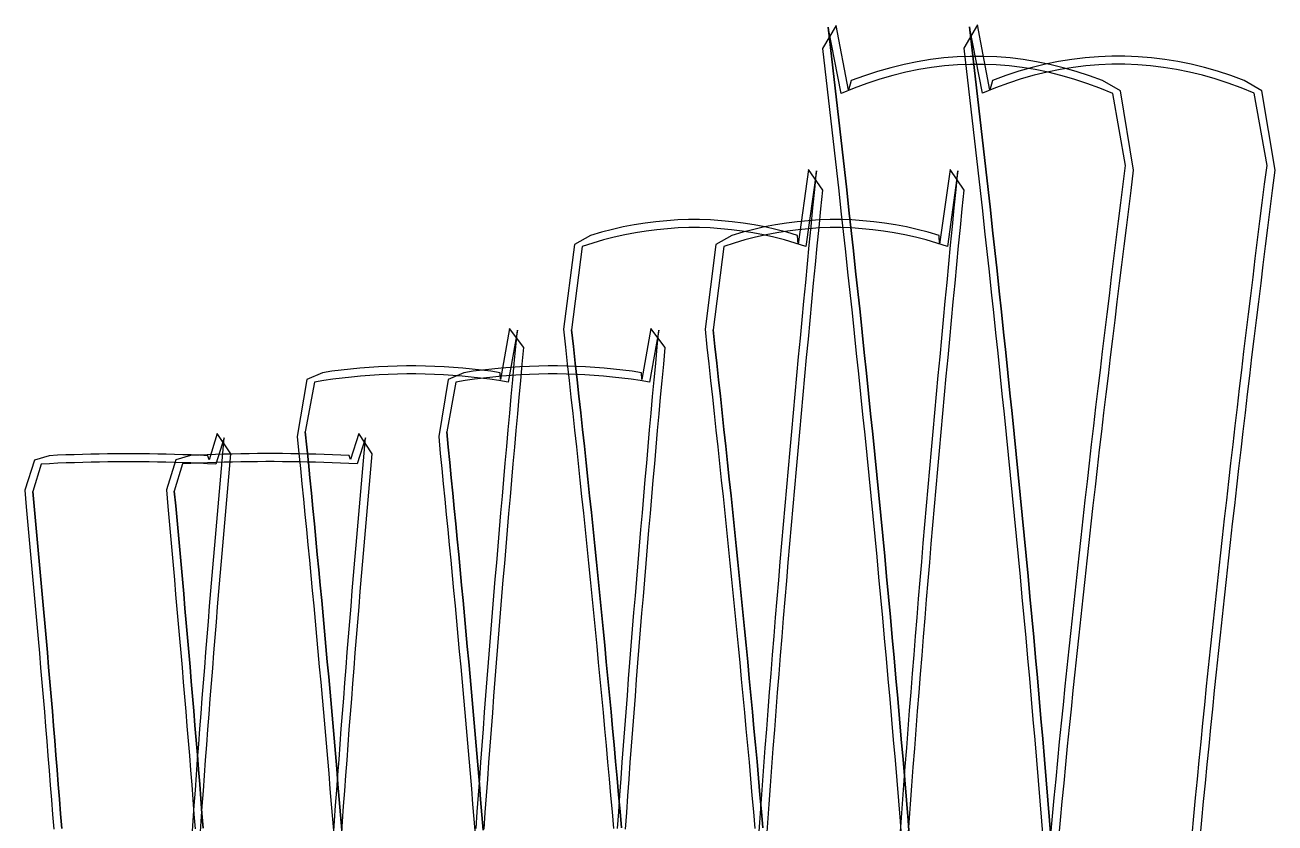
# Model space of a CAD drawing. Header units: millimetres. Extents: x -34 to 1522, y 40 to 2232.
# Drawn here: x -34 to 1522, y 1238 to 2232 of the extents above; entities that cross this region are included whole.
import ezdxf

# ---------------------------------------------------------------- set-up
doc = ezdxf.new("R2010")
doc.units = ezdxf.units.MM
for name, color, linetype in [('1_BOUNDARY', 7, 'Continuous'), ('2_SEW', 3, 'Continuous'), ('3_SEAM_EDGE', 5, 'Continuous')]:
    doc.layers.add(name, color=color, linetype=linetype)

msp = doc.modelspace()

# ---------------------------------------------------------------- linework, layer by layer
at = {"layer": '1_BOUNDARY'}
for points in [[(1252.904, 1218.758), (1255.048, 1241.808), (1257.225, 1264.858), (1259.433, 1287.909), (1261.673, 1310.96), (1263.941, 1334.011), (1266.239, 1357.063), (1268.565, 1380.115), (1270.919, 1403.167), (1273.3, 1426.22), (1275.706, 1449.273), (1278.138, 1472.326), (1280.596, 1495.38), (1283.078, 1518.434), (1285.584, 1541.487), (1288.114, 1564.541), (1290.667, 1587.595), (1293.243, 1610.65), (1295.841, 1633.705), (1298.46, 1656.76), (1301.1, 1679.814), (1303.763, 1702.869), (1306.446, 1725.925), (1309.149, 1748.979), (1311.873, 1772.035), (1314.616, 1795.09), (1317.379, 1818.146), (1320.161, 1841.202), (1322.963, 1864.258), (1325.783, 1887.314), (1328.621, 1910.37), (1331.477, 1933.427), (1334.351, 1956.483), (1337.243, 1979.54), (1340.152, 2002.596), (1343.079, 2025.653), (1346.043, 2051.07), (1329.555, 2149.798), (1307.519, 2162.706), (1291.086, 2168.728), (1274.64, 2174.085), (1258.182, 2178.776), (1241.714, 2182.8), (1225.234, 2186.155), (1208.747, 2188.841), (1192.253, 2190.856), (1175.754, 2192.199), (1159.251, 2192.871), (1142.749, 2192.871), (1126.246, 2192.199), (1109.747, 2190.856), (1093.253, 2188.841), (1076.766, 2186.155), (1060.286, 2182.8), (1043.818, 2178.776), (1027.36, 2174.085), (1010.914, 2168.728), (994.481, 2162.706), (991.199, 2150.731), (975.642, 2231.495), (958.907, 2202.766), (961.835, 2177.439), (964.744, 2152.112), (967.636, 2126.786), (970.51, 2101.46), (973.367, 2076.134), (976.205, 2050.808), (979.025, 2025.481), (981.826, 2000.155), (984.608, 1974.83), (987.372, 1949.504), (990.115, 1924.179), (992.839, 1898.853), (995.542, 1873.528), (998.225, 1848.202), (1000.888, 1822.877), (1003.529, 1797.553), (1006.149, 1772.227), (1008.747, 1746.903), (1011.323, 1721.578), (1013.876, 1696.254), (1016.406, 1670.931), (1018.912, 1645.606), (1021.394, 1620.282), (1023.852, 1594.959), (1026.284, 1569.636), (1028.691, 1544.313), (1031.072, 1518.989), (1033.426, 1493.667), (1035.752, 1468.345), (1038.05, 1443.023), (1040.319, 1417.701), (1042.559, 1392.379), (1044.767, 1367.058), (1046.944, 1341.738), (1049.089, 1316.418), (1051.199, 1291.098), (1053.275, 1265.778), (1055.315, 1240.459), (1057.316, 1215.142)], [(1428.904, 1218.758), (1431.048, 1241.808), (1433.225, 1264.858), (1435.433, 1287.909), (1437.673, 1310.96), (1439.941, 1334.011), (1442.239, 1357.063), (1444.565, 1380.115), (1446.919, 1403.167), (1449.3, 1426.22), (1451.706, 1449.273), (1454.138, 1472.326), (1456.596, 1495.38), (1459.078, 1518.434), (1461.584, 1541.487), (1464.114, 1564.541), (1466.667, 1587.595), (1469.243, 1610.65), (1471.841, 1633.705), (1474.46, 1656.76), (1477.1, 1679.814), (1479.763, 1702.869), (1482.446, 1725.925), (1485.149, 1748.979), (1487.873, 1772.035), (1490.616, 1795.09), (1493.379, 1818.146), (1496.161, 1841.202), (1498.963, 1864.258), (1501.783, 1887.314), (1504.621, 1910.37), (1507.477, 1933.427), (1510.351, 1956.483), (1513.243, 1979.54), (1516.152, 2002.596), (1519.079, 2025.653), (1522.044, 2051.068), (1505.557, 2150.022), (1483.519, 2162.936), (1467.086, 2168.958), (1450.64, 2174.315), (1434.182, 2179.006), (1417.714, 2183.03), (1401.234, 2186.385), (1384.747, 2189.071), (1368.253, 2191.086), (1351.754, 2192.429), (1335.251, 2193.101), (1318.749, 2193.101), (1302.246, 2192.429), (1285.747, 2191.086), (1269.253, 2189.071), (1252.766, 2186.385), (1236.286, 2183.03), (1219.818, 2179.006), (1203.36, 2174.315), (1186.914, 2168.958), (1170.481, 2162.936), (1167.203, 2150.951), (1151.644, 2231.947), (1134.907, 2203.22), (1137.835, 2177.888), (1140.744, 2152.555), (1143.636, 2127.223), (1146.51, 2101.891), (1149.367, 2076.559), (1152.205, 2051.227), (1155.025, 2025.895), (1157.826, 2000.564), (1160.608, 1975.232), (1163.372, 1949.901), (1166.115, 1924.569), (1168.839, 1899.238), (1171.542, 1873.907), (1174.225, 1848.576), (1176.888, 1823.245), (1179.529, 1797.914), (1182.149, 1772.584), (1184.747, 1747.253), (1187.323, 1721.922), (1189.876, 1696.592), (1192.406, 1671.262), (1194.912, 1645.932), (1197.394, 1620.602), (1199.852, 1595.273), (1202.284, 1569.944), (1204.691, 1544.615), (1207.072, 1519.286), (1209.426, 1493.958), (1211.752, 1468.63), (1214.05, 1443.302), (1216.319, 1417.974), (1218.559, 1392.647), (1220.767, 1367.321), (1222.944, 1341.994), (1225.089, 1316.668), (1227.199, 1291.342), (1229.275, 1266.017), (1231.315, 1240.693), (1233.316, 1215.369)], [(889.166, 1215.163), (890.8, 1238.334), (892.462, 1261.506), (894.151, 1284.678), (895.866, 1307.85), (897.607, 1331.023), (899.374, 1354.196), (901.163, 1377.37), (902.976, 1400.544), (904.812, 1423.718), (906.67, 1446.892), (908.55, 1470.066), (910.45, 1493.241), (912.371, 1516.417), (914.313, 1539.591), (916.273, 1562.767), (918.253, 1585.943), (920.253, 1609.118), (922.27, 1632.294), (924.306, 1655.469), (926.36, 1678.646), (928.431, 1701.822), (930.519, 1724.998), (932.624, 1748.175), (934.746, 1771.352), (936.884, 1794.528), (939.038, 1817.705), (941.208, 1840.881), (943.394, 1864.059), (945.595, 1887.236), (947.811, 1910.413), (950.042, 1933.591), (952.287, 1956.769), (954.547, 1979.945), (956.822, 2003.123), (959.111, 2026.3), (941.58, 2051.992), (928.612, 1958.984), (927.867, 1969.983), (914.325, 1973.9), (900.775, 1977.384), (887.22, 1980.433), (873.657, 1983.047), (860.09, 1985.227), (846.52, 1986.971), (832.945, 1988.28), (819.367, 1989.152), (805.79, 1989.589), (792.21, 1989.589), (778.633, 1989.152), (765.055, 1988.28), (751.48, 1986.971), (737.91, 1985.227), (724.343, 1983.047), (710.78, 1980.433), (697.225, 1977.384), (683.675, 1973.9), (670.133, 1969.983), (650.084, 1958.545), (636.576, 1853.353), (638.901, 1830.694), (641.19, 1810.023), (643.465, 1789.353), (645.725, 1768.683), (647.97, 1748.012), (650.2, 1727.342), (652.417, 1706.671), (654.618, 1686.001), (656.803, 1665.331), (658.973, 1644.661), (661.126, 1623.991), (663.265, 1603.322), (665.387, 1582.652), (667.491, 1561.983), (669.579, 1541.314), (671.65, 1520.644), (673.704, 1499.976), (675.74, 1479.307), (677.757, 1458.638), (679.756, 1437.97), (681.736, 1417.302), (683.696, 1396.633), (685.637, 1375.966), (687.558, 1355.297), (689.459, 1334.63), (691.339, 1313.964), (693.196, 1293.296), (695.032, 1272.63), (696.845, 1251.964), (698.634, 1231.297)], [(1065.166, 1215.163), (1066.8, 1238.334), (1068.462, 1261.506), (1070.151, 1284.678), (1071.866, 1307.85), (1073.607, 1331.023), (1075.374, 1354.196), (1077.163, 1377.37), (1078.976, 1400.544), (1080.812, 1423.718), (1082.67, 1446.892), (1084.55, 1470.066), (1086.45, 1493.241), (1088.371, 1516.417), (1090.313, 1539.591), (1092.273, 1562.767), (1094.253, 1585.943), (1096.253, 1609.118), (1098.27, 1632.294), (1100.306, 1655.469), (1102.36, 1678.646), (1104.431, 1701.822), (1106.519, 1724.998), (1108.624, 1748.175), (1110.746, 1771.352), (1112.884, 1794.528), (1115.038, 1817.705), (1117.208, 1840.881), (1119.394, 1864.059), (1121.595, 1887.236), (1123.811, 1910.413), (1126.042, 1933.591), (1128.287, 1956.769), (1130.547, 1979.945), (1132.822, 2003.123), (1135.111, 2026.3), (1117.58, 2051.992), (1104.612, 1958.984), (1103.867, 1969.983), (1090.325, 1973.9), (1076.775, 1977.384), (1063.22, 1980.433), (1049.657, 1983.047), (1036.09, 1985.227), (1022.52, 1986.971), (1008.945, 1988.28), (995.367, 1989.152), (981.79, 1989.589), (968.21, 1989.589), (954.633, 1989.152), (941.055, 1988.28), (927.48, 1986.971), (913.91, 1985.227), (900.343, 1983.047), (886.78, 1980.433), (873.225, 1977.384), (859.675, 1973.9), (846.133, 1969.983), (826.084, 1958.545), (812.576, 1853.353), (814.901, 1830.694), (817.19, 1810.023), (819.465, 1789.353), (821.725, 1768.683), (823.97, 1748.012), (826.2, 1727.342), (828.417, 1706.671), (830.618, 1686.001), (832.803, 1665.331), (834.973, 1644.661), (837.126, 1623.991), (839.265, 1603.322), (841.387, 1582.652), (843.491, 1561.983), (845.579, 1541.314), (847.65, 1520.644), (849.704, 1499.976), (851.74, 1479.307), (853.757, 1458.638), (855.756, 1437.97), (857.736, 1417.302), (859.696, 1396.633), (861.637, 1375.966), (863.558, 1355.297), (865.459, 1334.63), (867.339, 1313.964), (869.196, 1293.296), (871.032, 1272.63), (872.845, 1251.964), (874.634, 1231.297)], [(537.614, 1230.745), (539.075, 1251.42), (540.557, 1272.095), (542.06, 1292.77), (543.584, 1313.445), (545.127, 1334.121), (546.688, 1354.797), (548.269, 1375.473), (549.868, 1396.15), (551.483, 1416.827), (553.118, 1437.503), (554.768, 1458.18), (556.435, 1478.857), (558.119, 1499.535), (559.817, 1520.212), (561.532, 1540.89), (563.262, 1561.568), (565.007, 1582.246), (566.767, 1602.924), (568.541, 1623.602), (570.33, 1644.28), (572.132, 1664.958), (573.948, 1685.637), (575.779, 1706.315), (577.621, 1726.994), (579.478, 1747.673), (581.347, 1768.352), (583.23, 1789.031), (585.124, 1809.71), (587.03, 1830.389), (569.221, 1854.116), (558.121, 1790.708), (557.54, 1799.001), (545.907, 1800.675), (534.272, 1802.163), (522.638, 1803.464), (511.003, 1804.581), (499.367, 1805.511), (487.731, 1806.255), (476.094, 1806.814), (464.456, 1807.186), (452.819, 1807.372), (441.181, 1807.372), (429.544, 1807.186), (417.906, 1806.814), (406.269, 1806.255), (394.633, 1805.511), (382.997, 1804.581), (371.362, 1803.464), (359.728, 1802.163), (348.093, 1800.675), (336.46, 1799.001), (316.975, 1790.372), (305.066, 1719.608), (306.977, 1698.527), (308.884, 1679.538), (310.778, 1660.548), (312.66, 1641.56), (314.53, 1622.571), (316.386, 1603.583), (318.228, 1584.593), (320.059, 1565.605), (321.875, 1546.616), (323.677, 1527.629), (325.466, 1508.64), (327.24, 1489.653), (328.999, 1470.664), (330.745, 1451.677), (332.474, 1432.689), (334.189, 1413.702), (335.887, 1394.714), (337.571, 1375.727), (339.238, 1356.74), (340.888, 1337.753), (342.522, 1318.766), (344.138, 1299.781), (345.737, 1280.794), (347.317, 1261.809), (348.878, 1242.822), (350.421, 1223.837)], [(713.614, 1230.745), (715.075, 1251.42), (716.557, 1272.095), (718.06, 1292.77), (719.584, 1313.445), (721.127, 1334.121), (722.688, 1354.797), (724.269, 1375.473), (725.868, 1396.15), (727.483, 1416.827), (729.118, 1437.503), (730.768, 1458.18), (732.435, 1478.857), (734.119, 1499.535), (735.817, 1520.212), (737.532, 1540.89), (739.262, 1561.568), (741.007, 1582.246), (742.767, 1602.924), (744.541, 1623.602), (746.33, 1644.28), (748.132, 1664.958), (749.948, 1685.637), (751.779, 1706.315), (753.621, 1726.994), (755.478, 1747.673), (757.347, 1768.352), (759.23, 1789.031), (761.124, 1809.71), (763.03, 1830.389), (745.221, 1854.116), (734.121, 1790.708), (733.54, 1799.001), (721.907, 1800.675), (710.272, 1802.163), (698.638, 1803.464), (687.003, 1804.581), (675.367, 1805.511), (663.731, 1806.255), (652.094, 1806.814), (640.456, 1807.186), (628.819, 1807.372), (617.181, 1807.372), (605.544, 1807.186), (593.906, 1806.814), (582.269, 1806.255), (570.633, 1805.511), (558.997, 1804.581), (547.362, 1803.464), (535.728, 1802.163), (524.093, 1800.675), (512.46, 1799.001), (492.975, 1790.372), (481.066, 1719.608), (482.977, 1698.527), (484.884, 1679.538), (486.778, 1660.548), (488.66, 1641.56), (490.53, 1622.571), (492.386, 1603.583), (494.228, 1584.593), (496.059, 1565.605), (497.875, 1546.616), (499.677, 1527.629), (501.466, 1508.64), (503.24, 1489.653), (504.999, 1470.664), (506.745, 1451.677), (508.474, 1432.689), (510.189, 1413.702), (511.887, 1394.714), (513.571, 1375.727), (515.238, 1356.74), (516.888, 1337.753), (518.522, 1318.766), (520.138, 1299.781), (521.737, 1280.794), (523.317, 1261.809), (524.878, 1242.822), (526.421, 1223.837)], [(184.052, 1221.021), (185.398, 1240.1), (186.762, 1259.18), (188.145, 1278.26), (189.543, 1297.341), (190.958, 1316.421), (192.39, 1335.502), (193.837, 1354.582), (195.3, 1373.664), (196.778, 1392.745), (198.27, 1411.826), (199.778, 1430.908), (201.299, 1449.99), (202.834, 1469.071), (204.384, 1488.154), (205.945, 1507.236), (207.522, 1526.318), (209.11, 1545.401), (210.711, 1564.484), (212.324, 1583.566), (213.951, 1602.649), (215.588, 1621.732), (217.239, 1640.814), (218.9, 1659.898), (220.574, 1678.981), (222.258, 1698.064), (205.516, 1723.34), (195.219, 1690.506), (193.78, 1695.634), (183.382, 1696.109), (172.984, 1696.53), (162.586, 1696.9), (152.188, 1697.215), (141.791, 1697.478), (131.392, 1697.689), (120.995, 1697.847), (110.597, 1697.953), (100.2, 1698.006), (89.8, 1698.006), (79.403, 1697.953), (69.005, 1697.847), (58.608, 1697.689), (48.209, 1697.478), (37.812, 1697.215), (27.414, 1696.9), (17.016, 1696.53), (6.618, 1696.109), (-3.78, 1695.634), (-22.228, 1690.256), (-33.859, 1652.687), (-32.254, 1631.891), (-30.57, 1613.656), (-28.896, 1595.42), (-27.235, 1577.186), (-25.585, 1558.951), (-23.947, 1540.717), (-22.321, 1522.482), (-20.707, 1504.247), (-19.107, 1486.013), (-17.519, 1467.778), (-15.942, 1449.545), (-14.381, 1431.311), (-12.831, 1413.076), (-11.296, 1394.843), (-9.775, 1376.609), (-8.267, 1358.376), (-6.775, 1340.143), (-5.298, 1321.909), (-3.834, 1303.676), (-2.387, 1285.444), (-0.956, 1267.212), (0.46, 1248.98), (1.858, 1230.747)], [(360.052, 1221.021), (361.398, 1240.1), (362.762, 1259.18), (364.145, 1278.26), (365.543, 1297.341), (366.958, 1316.421), (368.39, 1335.502), (369.837, 1354.582), (371.3, 1373.664), (372.778, 1392.745), (374.27, 1411.826), (375.778, 1430.908), (377.299, 1449.99), (378.834, 1469.071), (380.384, 1488.154), (381.945, 1507.236), (383.522, 1526.318), (385.11, 1545.401), (386.711, 1564.484), (388.324, 1583.566), (389.951, 1602.649), (391.588, 1621.732), (393.239, 1640.814), (394.9, 1659.898), (396.574, 1678.981), (398.258, 1698.064), (381.556, 1723.404), (371.237, 1690.763), (369.78, 1695.864), (359.382, 1696.339), (348.984, 1696.76), (338.586, 1697.13), (328.188, 1697.445), (317.791, 1697.708), (307.392, 1697.919), (296.995, 1698.077), (286.597, 1698.183), (276.2, 1698.236), (265.8, 1698.236), (255.403, 1698.183), (245.005, 1698.077), (234.608, 1697.919), (224.209, 1697.708), (213.812, 1697.445), (203.414, 1697.13), (193.016, 1696.76), (182.618, 1696.339), (172.22, 1695.864), (153.788, 1690.511), (142.142, 1653.154), (143.746, 1632.345), (145.43, 1614.104), (147.104, 1595.864), (148.765, 1577.623), (150.415, 1559.382), (152.053, 1541.142), (153.679, 1522.901), (155.293, 1504.661), (156.893, 1486.421), (158.481, 1468.181), (160.058, 1449.941), (161.619, 1431.701), (163.169, 1413.461), (164.704, 1395.222), (166.225, 1376.983), (167.733, 1358.743), (169.225, 1340.505), (170.702, 1322.265), (172.166, 1304.027), (173.613, 1285.787), (175.044, 1267.549), (176.46, 1249.311), (177.858, 1231.073)]]:
    msp.add_lwpolyline(points, dxfattribs=at)
at = {"layer": '2_SEW'}
for points in [[(1242.946, 1223.4735), (1245.092, 1246.6257), (1247.27, 1269.778), (1249.479, 1292.9303), (1251.72, 1316.0826), (1253.99, 1339.2349), (1256.289, 1362.3871), (1258.616, 1385.5394), (1260.971, 1408.6917), (1263.353, 1431.8441), (1265.761, 1454.9963), (1268.194, 1478.1486), (1270.653, 1501.3009), (1273.136, 1524.4532), (1275.643, 1547.6055), (1278.174, 1570.7578), (1280.728, 1593.9101), (1283.305, 1617.0624), (1285.904, 1640.2147), (1288.524, 1663.367), (1291.166, 1686.5191), (1293.83, 1709.6714), (1296.514, 1732.8237), (1299.218, 1755.975), (1301.943, 1779.1274), (1304.687, 1802.2797), (1307.451, 1825.432), (1310.234, 1848.5843), (1313.036, 1871.7366), (1315.857, 1894.8888), (1318.696, 1918.0411), (1321.553, 1941.1934), (1324.428, 1964.3457), (1327.321, 1987.4979), (1330.231, 2010.6502), (1333.159, 2033.8025), (1336.103, 2056.9548), (1320.007, 2146.825), (1303.911, 2153.379), (1287.815, 2159.278), (1271.719, 2164.521), (1255.623, 2169.109), (1239.528, 2173.042), (1223.432, 2176.319), (1207.336, 2178.941), (1191.24, 2180.907), (1175.144, 2182.218), (1159.048, 2182.873), (1142.952, 2182.873), (1126.856, 2182.218), (1110.76, 2180.907), (1094.664, 2178.941), (1078.568, 2176.319), (1062.472, 2173.042), (1046.377, 2169.109), (1030.281, 2164.521), (1014.185, 2159.278), (998.089, 2153.379), (981.993, 2146.825), (965.897, 2229.25), (968.841, 2203.917), (971.769, 2178.584), (974.679, 2153.25), (977.572, 2127.917), (980.447, 2102.584), (983.304, 2077.251), (986.143, 2051.918), (988.964, 2026.584), (991.766, 2001.251), (994.549, 1975.918), (997.313, 1950.585), (1000.057, 1925.252), (1002.782, 1899.918), (1005.486, 1874.585), (1008.17, 1849.252), (1010.834, 1823.919), (1013.476, 1798.586), (1016.096, 1773.252), (1018.695, 1747.919), (1021.272, 1722.586), (1023.826, 1697.253), (1026.357, 1671.92), (1028.864, 1646.586), (1031.347, 1621.253), (1033.806, 1595.92), (1036.239, 1570.587), (1038.647, 1545.254), (1041.029, 1519.92), (1043.384, 1494.587), (1045.711, 1469.254), (1048.01, 1443.921), (1050.28, 1418.588), (1052.521, 1393.254), (1054.73, 1367.921), (1056.908, 1342.588), (1059.054, 1317.255), (1061.165, 1291.922), (1063.242, 1266.588), (1065.283, 1241.255), (1067.286, 1215.922)], [(1418.946, 1223.4735), (1421.092, 1246.6257), (1423.27, 1269.778), (1425.479, 1292.9303), (1427.72, 1316.0826), (1429.99, 1339.2349), (1432.289, 1362.3871), (1434.616, 1385.5394), (1436.971, 1408.6917), (1439.353, 1431.8441), (1441.761, 1454.9963), (1444.194, 1478.1486), (1446.653, 1501.3009), (1449.136, 1524.4532), (1451.643, 1547.6055), (1454.174, 1570.7578), (1456.728, 1593.9101), (1459.305, 1617.0624), (1461.904, 1640.2147), (1464.524, 1663.367), (1467.166, 1686.5191), (1469.83, 1709.6714), (1472.514, 1732.8237), (1475.218, 1755.975), (1477.943, 1779.1274), (1480.687, 1802.2797), (1483.451, 1825.432), (1486.234, 1848.5843), (1489.036, 1871.7366), (1491.857, 1894.8888), (1494.696, 1918.0411), (1497.553, 1941.1934), (1500.428, 1964.3457), (1503.321, 1987.4979), (1506.231, 2010.6502), (1509.159, 2033.8025), (1512.103, 2056.9548), (1496.007, 2147.055), (1479.911, 2153.609), (1463.815, 2159.508), (1447.719, 2164.751), (1431.623, 2169.339), (1415.528, 2173.272), (1399.432, 2176.549), (1383.336, 2179.171), (1367.24, 2181.137), (1351.144, 2182.448), (1335.048, 2183.103), (1318.952, 2183.103), (1302.856, 2182.448), (1286.76, 2181.137), (1270.664, 2179.171), (1254.568, 2176.549), (1238.472, 2173.272), (1222.377, 2169.339), (1206.281, 2164.751), (1190.185, 2159.508), (1174.089, 2153.609), (1157.993, 2147.055), (1141.897, 2229.7117), (1144.841, 2204.3727), (1147.769, 2179.0337), (1150.679, 2153.6947), (1153.572, 2128.3556), (1156.447, 2103.0166), (1159.304, 2077.6776), (1162.143, 2052.3386), (1164.964, 2026.9996), (1167.766, 2001.6605), (1170.549, 1976.3215), (1173.313, 1950.9825), (1176.057, 1925.6435), (1178.782, 1900.3044), (1181.486, 1874.9654), (1184.17, 1849.6264), (1186.834, 1824.2874), (1189.476, 1798.9484), (1192.096, 1773.6093), (1194.695, 1748.2703), (1197.272, 1722.9303), (1199.826, 1697.5913), (1202.357, 1672.2522), (1204.864, 1646.9132), (1207.347, 1621.5742), (1209.806, 1596.2352), (1212.239, 1570.8962), (1214.647, 1545.5571), (1217.029, 1520.2181), (1219.384, 1494.8791), (1221.711, 1469.5401), (1224.01, 1444.2011), (1226.28, 1418.862), (1228.521, 1393.523), (1230.73, 1368.184), (1232.908, 1342.845), (1235.054, 1317.5059), (1237.165, 1292.1669), (1239.242, 1266.8279), (1241.283, 1241.4889), (1243.286, 1216.1499)], [(879.19, 1215.86), (880.825, 1239.043), (882.488, 1262.227), (884.178, 1285.411), (885.894, 1308.594), (887.636, 1331.778), (889.403, 1354.961), (891.193, 1378.145), (893.007, 1401.329), (894.844, 1424.512), (896.702, 1447.696), (898.583, 1470.879), (900.484, 1494.063), (902.406, 1517.247), (904.348, 1540.43), (906.309, 1563.614), (908.29, 1586.798), (910.29, 1609.981), (912.308, 1633.165), (914.345, 1656.348), (916.399, 1679.532), (918.471, 1702.716), (920.56, 1725.899), (922.665, 1749.083), (924.788, 1772.267), (926.927, 1795.45), (929.081, 1818.634), (931.252, 1841.817), (933.438, 1865.001), (935.64, 1888.185), (937.857, 1911.368), (940.088, 1934.552), (942.334, 1957.736), (944.595, 1980.919), (946.87, 2004.103), (949.16, 2027.286), (951.463, 2050.47), (938.205, 1956.159), (924.947, 1960.419), (911.69, 1964.253), (898.432, 1967.662), (885.175, 1970.644), (871.917, 1973.2), (858.659, 1975.33), (845.402, 1977.034), (832.144, 1978.312), (818.886, 1979.164), (805.629, 1979.59), (792.371, 1979.59), (779.114, 1979.164), (765.856, 1978.312), (752.598, 1977.034), (739.341, 1975.33), (726.083, 1973.2), (712.825, 1970.644), (699.568, 1967.662), (686.31, 1964.253), (673.053, 1960.419), (659.795, 1956.159), (646.537, 1852.3123), (648.84, 1831.6374), (651.13, 1810.9614), (653.405, 1790.2865), (655.666, 1769.6115), (657.912, 1748.9356), (660.143, 1728.2607), (662.36, 1707.5858), (664.562, 1686.9098), (666.748, 1666.2348), (668.919, 1645.5589), (671.073, 1624.8839), (673.212, 1604.209), (675.335, 1583.5331), (677.44, 1562.8582), (679.529, 1542.1832), (681.601, 1521.5073), (683.655, 1500.8323), (685.692, 1480.1574), (687.71, 1459.4814), (689.71, 1438.8065), (691.691, 1418.1316), (693.652, 1397.4556), (695.594, 1376.7807), (697.516, 1356.1047), (699.417, 1335.4298), (701.298, 1314.7548), (703.156, 1294.079), (704.993, 1273.404), (706.807, 1252.729), (708.597, 1232.0531)], [(1055.19, 1215.86), (1056.825, 1239.043), (1058.488, 1262.227), (1060.178, 1285.411), (1061.894, 1308.594), (1063.636, 1331.778), (1065.403, 1354.961), (1067.193, 1378.145), (1069.007, 1401.329), (1070.844, 1424.512), (1072.702, 1447.696), (1074.583, 1470.879), (1076.484, 1494.063), (1078.406, 1517.247), (1080.348, 1540.43), (1082.309, 1563.614), (1084.29, 1586.798), (1086.29, 1609.981), (1088.308, 1633.165), (1090.345, 1656.348), (1092.399, 1679.532), (1094.471, 1702.716), (1096.56, 1725.899), (1098.665, 1749.083), (1100.788, 1772.267), (1102.927, 1795.45), (1105.081, 1818.634), (1107.252, 1841.817), (1109.438, 1865.001), (1111.64, 1888.185), (1113.857, 1911.368), (1116.088, 1934.552), (1118.334, 1957.736), (1120.595, 1980.919), (1122.87, 2004.103), (1125.16, 2027.286), (1127.463, 2050.47), (1114.205, 1956.159), (1100.947, 1960.419), (1087.69, 1964.253), (1074.432, 1967.662), (1061.175, 1970.644), (1047.917, 1973.2), (1034.659, 1975.33), (1021.402, 1977.034), (1008.144, 1978.312), (994.886, 1979.164), (981.629, 1979.59), (968.371, 1979.59), (955.114, 1979.164), (941.856, 1978.312), (928.598, 1977.034), (915.341, 1975.33), (902.083, 1973.2), (888.825, 1970.644), (875.568, 1967.662), (862.31, 1964.253), (849.053, 1960.419), (835.795, 1956.159), (822.537, 1852.3123), (824.84, 1831.6374), (827.13, 1810.9614), (829.405, 1790.2865), (831.666, 1769.6115), (833.912, 1748.9356), (836.143, 1728.2607), (838.36, 1707.5858), (840.562, 1686.9098), (842.748, 1666.2348), (844.919, 1645.5589), (847.073, 1624.8839), (849.212, 1604.209), (851.335, 1583.5331), (853.44, 1562.8582), (855.529, 1542.1832), (857.601, 1521.5073), (859.655, 1500.8323), (861.692, 1480.1574), (863.71, 1459.4814), (865.71, 1438.8065), (867.691, 1418.1316), (869.652, 1397.4556), (871.594, 1376.7807), (873.516, 1356.1047), (875.417, 1335.4298), (877.298, 1314.7548), (879.156, 1294.079), (880.993, 1273.404), (882.807, 1252.729), (884.597, 1232.0531)], [(527.638, 1231.445), (529.1, 1252.13), (530.583, 1272.815), (532.087, 1293.5), (533.611, 1314.185), (535.155, 1334.87), (536.717, 1355.555), (538.298, 1376.24), (539.898, 1396.925), (541.514, 1417.61), (543.149, 1438.295), (544.8, 1458.98), (546.468, 1479.665), (548.152, 1500.35), (549.851, 1521.035), (551.567, 1541.72), (553.297, 1562.405), (555.043, 1583.09), (556.803, 1603.775), (558.578, 1624.46), (560.367, 1645.145), (562.17, 1665.83), (563.987, 1686.515), (565.818, 1707.2), (567.661, 1727.885), (569.518, 1748.57), (571.388, 1769.255), (573.271, 1789.94), (575.166, 1810.625), (577.073, 1831.31), (578.993, 1851.995), (567.515, 1787.279), (556.038, 1789.114), (544.56, 1790.766), (533.082, 1792.234), (521.605, 1793.518), (510.127, 1794.619), (498.649, 1795.537), (487.172, 1796.271), (475.694, 1796.822), (464.216, 1797.189), (452.739, 1797.372), (441.261, 1797.372), (429.784, 1797.189), (418.306, 1796.822), (406.828, 1796.271), (395.351, 1795.537), (383.873, 1794.619), (372.395, 1793.518), (360.918, 1792.234), (349.44, 1790.766), (337.962, 1789.114), (326.485, 1787.279), (315.007, 1725.3648), (316.927, 1706.2822), (318.834, 1687.2006), (320.729, 1668.118), (322.612, 1649.0363), (324.482, 1629.9538), (326.339, 1610.8722), (328.182, 1591.7896), (330.013, 1572.708), (331.83, 1553.6254), (333.633, 1534.5438), (335.422, 1515.4613), (337.197, 1496.3798), (338.957, 1477.2972), (340.703, 1458.2156), (342.433, 1439.133), (344.149, 1420.0515), (345.848, 1400.9689), (347.532, 1381.8873), (349.2, 1362.8047), (350.851, 1343.7231), (352.486, 1324.6406), (354.102, 1305.559), (355.702, 1286.4764), (357.283, 1267.3948), (358.845, 1248.3122), (360.389, 1229.2307)], [(703.638, 1231.445), (705.1, 1252.13), (706.583, 1272.815), (708.087, 1293.5), (709.611, 1314.185), (711.155, 1334.87), (712.717, 1355.555), (714.298, 1376.24), (715.898, 1396.925), (717.514, 1417.61), (719.149, 1438.295), (720.8, 1458.98), (722.468, 1479.665), (724.152, 1500.35), (725.851, 1521.035), (727.567, 1541.72), (729.297, 1562.405), (731.043, 1583.09), (732.803, 1603.775), (734.578, 1624.46), (736.367, 1645.145), (738.17, 1665.83), (739.987, 1686.515), (741.818, 1707.2), (743.661, 1727.885), (745.518, 1748.57), (747.388, 1769.255), (749.271, 1789.94), (751.166, 1810.625), (753.073, 1831.31), (754.993, 1851.995), (743.515, 1787.279), (732.038, 1789.114), (720.56, 1790.766), (709.082, 1792.234), (697.605, 1793.518), (686.127, 1794.619), (674.649, 1795.537), (663.172, 1796.271), (651.694, 1796.822), (640.216, 1797.189), (628.739, 1797.372), (617.261, 1797.372), (605.784, 1797.189), (594.306, 1796.822), (582.828, 1796.271), (571.351, 1795.537), (559.873, 1794.619), (548.395, 1793.518), (536.918, 1792.234), (525.44, 1790.766), (513.962, 1789.114), (502.485, 1787.279), (491.007, 1725.3648), (492.927, 1706.2822), (494.834, 1687.2006), (496.729, 1668.118), (498.612, 1649.0363), (500.482, 1629.9538), (502.339, 1610.8722), (504.182, 1591.7896), (506.013, 1572.708), (507.83, 1553.6254), (509.633, 1534.5438), (511.422, 1515.4613), (513.197, 1496.3798), (514.957, 1477.2972), (516.703, 1458.2156), (518.433, 1439.133), (520.149, 1420.0515), (521.848, 1400.9689), (523.532, 1381.8873), (525.2, 1362.8047), (526.851, 1343.7231), (528.486, 1324.6406), (530.102, 1305.559), (531.702, 1286.4764), (533.283, 1267.3948), (534.845, 1248.3122), (536.389, 1229.2307)], [(174.076, 1221.72), (175.423, 1240.809), (176.788, 1259.898), (178.171, 1278.987), (179.57, 1298.076), (180.986, 1317.165), (182.418, 1336.254), (183.866, 1355.343), (185.33, 1374.432), (186.808, 1393.521), (188.301, 1412.61), (189.809, 1431.699), (191.331, 1450.788), (192.867, 1469.877), (194.417, 1488.966), (195.979, 1508.055), (197.556, 1527.144), (199.145, 1546.234), (200.746, 1565.323), (202.36, 1584.412), (203.987, 1603.501), (205.625, 1622.59), (207.276, 1641.679), (208.938, 1660.768), (210.612, 1679.857), (212.297, 1698.946), (213.993, 1718.035), (203.646, 1685.122), (193.299, 1685.646), (182.952, 1686.118), (172.604, 1686.537), (162.257, 1686.905), (151.91, 1687.219), (141.563, 1687.481), (131.215, 1687.691), (120.868, 1687.848), (110.521, 1687.953), (100.174, 1688.006), (89.826, 1688.006), (79.479, 1687.953), (69.132, 1687.848), (58.785, 1687.691), (48.437, 1687.481), (38.09, 1687.219), (27.743, 1686.905), (17.396, 1686.537), (7.048, 1686.118), (-3.299, 1685.646), (-13.646, 1685.122), (-23.993, 1651.055), (-22.297, 1632.814), (-20.612, 1614.573), (-18.938, 1596.331), (-17.276, 1578.09), (-15.625, 1559.849), (-13.987, 1541.608), (-12.36, 1523.367), (-10.746, 1505.125), (-9.145, 1486.884), (-7.556, 1468.643), (-5.979, 1450.402), (-4.417, 1432.161), (-2.867, 1413.919), (-1.331, 1395.678), (0.191, 1377.437), (1.699, 1359.196), (3.192, 1340.955), (4.67, 1322.713), (6.134, 1304.472), (7.582, 1286.231), (9.014, 1267.99), (10.43, 1249.749), (11.829, 1231.507)], [(350.076, 1221.72), (351.423, 1240.809), (352.788, 1259.898), (354.171, 1278.987), (355.57, 1298.076), (356.986, 1317.165), (358.418, 1336.254), (359.866, 1355.343), (361.33, 1374.432), (362.808, 1393.521), (364.301, 1412.61), (365.809, 1431.699), (367.331, 1450.788), (368.867, 1469.877), (370.417, 1488.966), (371.979, 1508.055), (373.556, 1527.144), (375.145, 1546.234), (376.746, 1565.323), (378.36, 1584.412), (379.987, 1603.501), (381.625, 1622.59), (383.276, 1641.679), (384.938, 1660.768), (386.612, 1679.857), (388.297, 1698.946), (389.993, 1718.035), (379.646, 1685.352), (369.299, 1685.876), (358.952, 1686.348), (348.604, 1686.767), (338.257, 1687.135), (327.91, 1687.449), (317.563, 1687.711), (307.215, 1687.921), (296.868, 1688.078), (286.521, 1688.183), (276.174, 1688.236), (265.826, 1688.236), (255.479, 1688.183), (245.132, 1688.078), (234.785, 1687.921), (224.437, 1687.711), (214.09, 1687.449), (203.743, 1687.135), (193.396, 1686.767), (183.048, 1686.348), (172.701, 1685.876), (162.354, 1685.352), (152.007, 1651.5163), (153.703, 1633.2693), (155.388, 1615.0223), (157.062, 1596.7753), (158.724, 1578.5283), (160.375, 1560.2813), (162.013, 1542.0342), (163.64, 1523.7872), (165.254, 1505.5402), (166.855, 1487.2932), (168.444, 1469.0462), (170.021, 1450.7992), (171.583, 1432.5521), (173.133, 1414.3051), (174.669, 1396.0581), (176.191, 1377.8111), (177.699, 1359.5641), (179.192, 1341.317), (180.67, 1323.07), (182.134, 1304.823), (183.582, 1286.575), (185.014, 1268.328), (186.43, 1250.081), (187.829, 1231.8339)]]:
    msp.add_lwpolyline(points, dxfattribs=at)
at = {"layer": '3_SEAM_EDGE'}
for points in [[(1067.286, 1215.922), (1065.283, 1241.255), (1063.242, 1266.588), (1061.165, 1291.922), (1059.054, 1317.255), (1056.908, 1342.588), (1054.73, 1367.921), (1052.521, 1393.254), (1050.28, 1418.588), (1048.01, 1443.921), (1045.711, 1469.254), (1043.384, 1494.587), (1041.029, 1519.92), (1038.647, 1545.254), (1036.239, 1570.587), (1033.806, 1595.92), (1031.347, 1621.253), (1028.864, 1646.586), (1026.357, 1671.92), (1023.826, 1697.253), (1021.272, 1722.586), (1018.695, 1747.919), (1016.096, 1773.252), (1013.476, 1798.586), (1010.834, 1823.919), (1008.17, 1849.252), (1005.486, 1874.585), (1002.782, 1899.918), (1000.057, 1925.252), (997.313, 1950.585), (994.549, 1975.918), (991.766, 2001.251), (988.964, 2026.584), (986.143, 2051.918), (983.304, 2077.251), (980.447, 2102.584), (977.572, 2127.917), (974.679, 2153.25), (971.769, 2178.584), (968.841, 2203.917), (965.897, 2229.25)], [(1243.286, 1216.1499), (1241.283, 1241.4889), (1239.242, 1266.8279), (1237.165, 1292.1669), (1235.054, 1317.5059), (1232.908, 1342.845), (1230.73, 1368.184), (1228.521, 1393.523), (1226.28, 1418.862), (1224.01, 1444.2011), (1221.711, 1469.5401), (1219.384, 1494.8791), (1217.029, 1520.2181), (1214.647, 1545.5571), (1212.239, 1570.8962), (1209.806, 1596.2352), (1207.347, 1621.5742), (1204.864, 1646.9132), (1202.357, 1672.2522), (1199.826, 1697.5913), (1197.272, 1722.9303), (1194.695, 1748.2703), (1192.096, 1773.6093), (1189.476, 1798.9484), (1186.834, 1824.2874), (1184.17, 1849.6264), (1181.486, 1874.9654), (1178.782, 1900.3044), (1176.057, 1925.6435), (1173.313, 1950.9825), (1170.549, 1976.3215), (1167.766, 2001.6605), (1164.964, 2026.9996), (1162.143, 2052.3386), (1159.304, 2077.6776), (1156.447, 2103.0166), (1153.572, 2128.3556), (1150.679, 2153.6947), (1147.769, 2179.0337), (1144.841, 2204.3727), (1141.897, 2229.7117)], [(1242.946, 1223.4735), (1245.092, 1246.6257), (1247.27, 1269.778), (1249.479, 1292.9303), (1251.72, 1316.0826), (1253.99, 1339.2349), (1256.289, 1362.3871), (1258.616, 1385.5394), (1260.971, 1408.6917), (1263.353, 1431.8441), (1265.761, 1454.9963), (1268.194, 1478.1486), (1270.653, 1501.3009), (1273.136, 1524.4532), (1275.643, 1547.6055), (1278.174, 1570.7578), (1280.728, 1593.9101), (1283.305, 1617.0624), (1285.904, 1640.2147), (1288.524, 1663.367), (1291.166, 1686.5191), (1293.83, 1709.6714), (1296.514, 1732.8237), (1299.218, 1755.975), (1301.943, 1779.1274), (1304.687, 1802.2797), (1307.451, 1825.432), (1310.234, 1848.5843), (1313.036, 1871.7366), (1315.857, 1894.8888), (1318.696, 1918.0411), (1321.553, 1941.1934), (1324.428, 1964.3457), (1327.321, 1987.4979), (1330.231, 2010.6502), (1333.159, 2033.8025), (1336.103, 2056.9548)], [(1418.946, 1223.4735), (1421.092, 1246.6257), (1423.27, 1269.778), (1425.479, 1292.9303), (1427.72, 1316.0826), (1429.99, 1339.2349), (1432.289, 1362.3871), (1434.616, 1385.5394), (1436.971, 1408.6917), (1439.353, 1431.8441), (1441.761, 1454.9963), (1444.194, 1478.1486), (1446.653, 1501.3009), (1449.136, 1524.4532), (1451.643, 1547.6055), (1454.174, 1570.7578), (1456.728, 1593.9101), (1459.305, 1617.0624), (1461.904, 1640.2147), (1464.524, 1663.367), (1467.166, 1686.5191), (1469.83, 1709.6714), (1472.514, 1732.8237), (1475.218, 1755.975), (1477.943, 1779.1274), (1480.687, 1802.2797), (1483.451, 1825.432), (1486.234, 1848.5843), (1489.036, 1871.7366), (1491.857, 1894.8888), (1494.696, 1918.0411), (1497.553, 1941.1934), (1500.428, 1964.3457), (1503.321, 1987.4979), (1506.231, 2010.6502), (1509.159, 2033.8025), (1512.103, 2056.9548)], [(879.19, 1215.86), (880.825, 1239.043), (882.488, 1262.227), (884.178, 1285.411), (885.894, 1308.594), (887.636, 1331.778), (889.403, 1354.961), (891.193, 1378.145), (893.007, 1401.329), (894.844, 1424.512), (896.702, 1447.696), (898.583, 1470.879), (900.484, 1494.063), (902.406, 1517.247), (904.348, 1540.43), (906.309, 1563.614), (908.29, 1586.798), (910.29, 1609.981), (912.308, 1633.165), (914.345, 1656.348), (916.399, 1679.532), (918.471, 1702.716), (920.56, 1725.899), (922.665, 1749.083), (924.788, 1772.267), (926.927, 1795.45), (929.081, 1818.634), (931.252, 1841.817), (933.438, 1865.001), (935.64, 1888.185), (937.857, 1911.368), (940.088, 1934.552), (942.334, 1957.736), (944.595, 1980.919), (946.87, 2004.103), (949.16, 2027.286), (951.463, 2050.47)], [(1055.19, 1215.86), (1056.825, 1239.043), (1058.488, 1262.227), (1060.178, 1285.411), (1061.894, 1308.594), (1063.636, 1331.778), (1065.403, 1354.961), (1067.193, 1378.145), (1069.007, 1401.329), (1070.844, 1424.512), (1072.702, 1447.696), (1074.583, 1470.879), (1076.484, 1494.063), (1078.406, 1517.247), (1080.348, 1540.43), (1082.309, 1563.614), (1084.29, 1586.798), (1086.29, 1609.981), (1088.308, 1633.165), (1090.345, 1656.348), (1092.399, 1679.532), (1094.471, 1702.716), (1096.56, 1725.899), (1098.665, 1749.083), (1100.788, 1772.267), (1102.927, 1795.45), (1105.081, 1818.634), (1107.252, 1841.817), (1109.438, 1865.001), (1111.64, 1888.185), (1113.857, 1911.368), (1116.088, 1934.552), (1118.334, 1957.736), (1120.595, 1980.919), (1122.87, 2004.103), (1125.16, 2027.286), (1127.463, 2050.47)], [(527.638, 1231.445), (529.1, 1252.13), (530.583, 1272.815), (532.087, 1293.5), (533.611, 1314.185), (535.155, 1334.87), (536.717, 1355.555), (538.298, 1376.24), (539.898, 1396.925), (541.514, 1417.61), (543.149, 1438.295), (544.8, 1458.98), (546.468, 1479.665), (548.152, 1500.35), (549.851, 1521.035), (551.567, 1541.72), (553.297, 1562.405), (555.043, 1583.09), (556.803, 1603.775), (558.578, 1624.46), (560.367, 1645.145), (562.17, 1665.83), (563.987, 1686.515), (565.818, 1707.2), (567.661, 1727.885), (569.518, 1748.57), (571.388, 1769.255), (573.271, 1789.94), (575.166, 1810.625), (577.073, 1831.31), (578.993, 1851.995)], [(708.597, 1232.0531), (706.807, 1252.729), (704.993, 1273.404), (703.156, 1294.079), (701.298, 1314.7548), (699.417, 1335.4298), (697.516, 1356.1047), (695.594, 1376.7807), (693.652, 1397.4556), (691.691, 1418.1316), (689.71, 1438.8065), (687.71, 1459.4814), (685.692, 1480.1574), (683.655, 1500.8323), (681.601, 1521.5073), (679.529, 1542.1832), (677.44, 1562.8582), (675.335, 1583.5331), (673.212, 1604.209), (671.073, 1624.8839), (668.919, 1645.5589), (666.748, 1666.2348), (664.562, 1686.9098), (662.36, 1707.5858), (660.143, 1728.2607), (657.912, 1748.9356), (655.666, 1769.6115), (653.405, 1790.2865), (651.13, 1810.9614), (648.84, 1831.6374), (646.537, 1852.3123)], [(703.638, 1231.445), (705.1, 1252.13), (706.583, 1272.815), (708.087, 1293.5), (709.611, 1314.185), (711.155, 1334.87), (712.717, 1355.555), (714.298, 1376.24), (715.898, 1396.925), (717.514, 1417.61), (719.149, 1438.295), (720.8, 1458.98), (722.468, 1479.665), (724.152, 1500.35), (725.851, 1521.035), (727.567, 1541.72), (729.297, 1562.405), (731.043, 1583.09), (732.803, 1603.775), (734.578, 1624.46), (736.367, 1645.145), (738.17, 1665.83), (739.987, 1686.515), (741.818, 1707.2), (743.661, 1727.885), (745.518, 1748.57), (747.388, 1769.255), (749.271, 1789.94), (751.166, 1810.625), (753.073, 1831.31), (754.993, 1851.995)], [(884.597, 1232.0531), (882.807, 1252.729), (880.993, 1273.404), (879.156, 1294.079), (877.298, 1314.7548), (875.417, 1335.4298), (873.516, 1356.1047), (871.594, 1376.7807), (869.652, 1397.4556), (867.691, 1418.1316), (865.71, 1438.8065), (863.71, 1459.4814), (861.692, 1480.1574), (859.655, 1500.8323), (857.601, 1521.5073), (855.529, 1542.1832), (853.44, 1562.8582), (851.335, 1583.5331), (849.212, 1604.209), (847.073, 1624.8839), (844.919, 1645.5589), (842.748, 1666.2348), (840.562, 1686.9098), (838.36, 1707.5858), (836.143, 1728.2607), (833.912, 1748.9356), (831.666, 1769.6115), (829.405, 1790.2865), (827.13, 1810.9614), (824.84, 1831.6374), (822.537, 1852.3123)], [(174.076, 1221.72), (175.423, 1240.809), (176.788, 1259.898), (178.171, 1278.987), (179.57, 1298.076), (180.986, 1317.165), (182.418, 1336.254), (183.866, 1355.343), (185.33, 1374.432), (186.808, 1393.521), (188.301, 1412.61), (189.809, 1431.699), (191.331, 1450.788), (192.867, 1469.877), (194.417, 1488.966), (195.979, 1508.055), (197.556, 1527.144), (199.145, 1546.234), (200.746, 1565.323), (202.36, 1584.412), (203.987, 1603.501), (205.625, 1622.59), (207.276, 1641.679), (208.938, 1660.768), (210.612, 1679.857), (212.297, 1698.946), (213.993, 1718.035)], [(360.389, 1229.2307), (358.845, 1248.3122), (357.283, 1267.3948), (355.702, 1286.4764), (354.102, 1305.559), (352.486, 1324.6406), (350.851, 1343.7231), (349.2, 1362.8047), (347.532, 1381.8873), (345.848, 1400.9689), (344.149, 1420.0515), (342.433, 1439.133), (340.703, 1458.2156), (338.957, 1477.2972), (337.197, 1496.3798), (335.422, 1515.4613), (333.633, 1534.5438), (331.83, 1553.6254), (330.013, 1572.708), (328.182, 1591.7896), (326.339, 1610.8722), (324.482, 1629.9538), (322.612, 1649.0363), (320.729, 1668.118), (318.834, 1687.2006), (316.927, 1706.2822), (315.007, 1725.3648)], [(350.076, 1221.72), (351.423, 1240.809), (352.788, 1259.898), (354.171, 1278.987), (355.57, 1298.076), (356.986, 1317.165), (358.418, 1336.254), (359.866, 1355.343), (361.33, 1374.432), (362.808, 1393.521), (364.301, 1412.61), (365.809, 1431.699), (367.331, 1450.788), (368.867, 1469.877), (370.417, 1488.966), (371.979, 1508.055), (373.556, 1527.144), (375.145, 1546.234), (376.746, 1565.323), (378.36, 1584.412), (379.987, 1603.501), (381.625, 1622.59), (383.276, 1641.679), (384.938, 1660.768), (386.612, 1679.857), (388.297, 1698.946), (389.993, 1718.035)], [(536.389, 1229.2307), (534.845, 1248.3122), (533.283, 1267.3948), (531.702, 1286.4764), (530.102, 1305.559), (528.486, 1324.6406), (526.851, 1343.7231), (525.2, 1362.8047), (523.532, 1381.8873), (521.848, 1400.9689), (520.149, 1420.0515), (518.433, 1439.133), (516.703, 1458.2156), (514.957, 1477.2972), (513.197, 1496.3798), (511.422, 1515.4613), (509.633, 1534.5438), (507.83, 1553.6254), (506.013, 1572.708), (504.182, 1591.7896), (502.339, 1610.8722), (500.482, 1629.9538), (498.612, 1649.0363), (496.729, 1668.118), (494.834, 1687.2006), (492.927, 1706.2822), (491.007, 1725.3648)], [(11.829, 1231.507), (10.43, 1249.749), (9.014, 1267.99), (7.582, 1286.231), (6.134, 1304.472), (4.67, 1322.713), (3.192, 1340.955), (1.699, 1359.196), (0.191, 1377.437), (-1.331, 1395.678), (-2.867, 1413.919), (-4.417, 1432.161), (-5.979, 1450.402), (-7.556, 1468.643), (-9.145, 1486.884), (-10.746, 1505.125), (-12.36, 1523.367), (-13.987, 1541.608), (-15.625, 1559.849), (-17.276, 1578.09), (-18.938, 1596.331), (-20.612, 1614.573), (-22.297, 1632.814), (-23.993, 1651.055)], [(187.829, 1231.8339), (186.43, 1250.081), (185.014, 1268.328), (183.582, 1286.575), (182.134, 1304.823), (180.67, 1323.07), (179.192, 1341.317), (177.699, 1359.5641), (176.191, 1377.8111), (174.669, 1396.0581), (173.133, 1414.3051), (171.583, 1432.5521), (170.021, 1450.7992), (168.444, 1469.0462), (166.855, 1487.2932), (165.254, 1505.5402), (163.64, 1523.7872), (162.013, 1542.0342), (160.375, 1560.2813), (158.724, 1578.5283), (157.062, 1596.7753), (155.388, 1615.0223), (153.703, 1633.2693), (152.007, 1651.5163)]]:
    msp.add_lwpolyline(points, dxfattribs=at)

doc.saveas('drawing.dxf')
